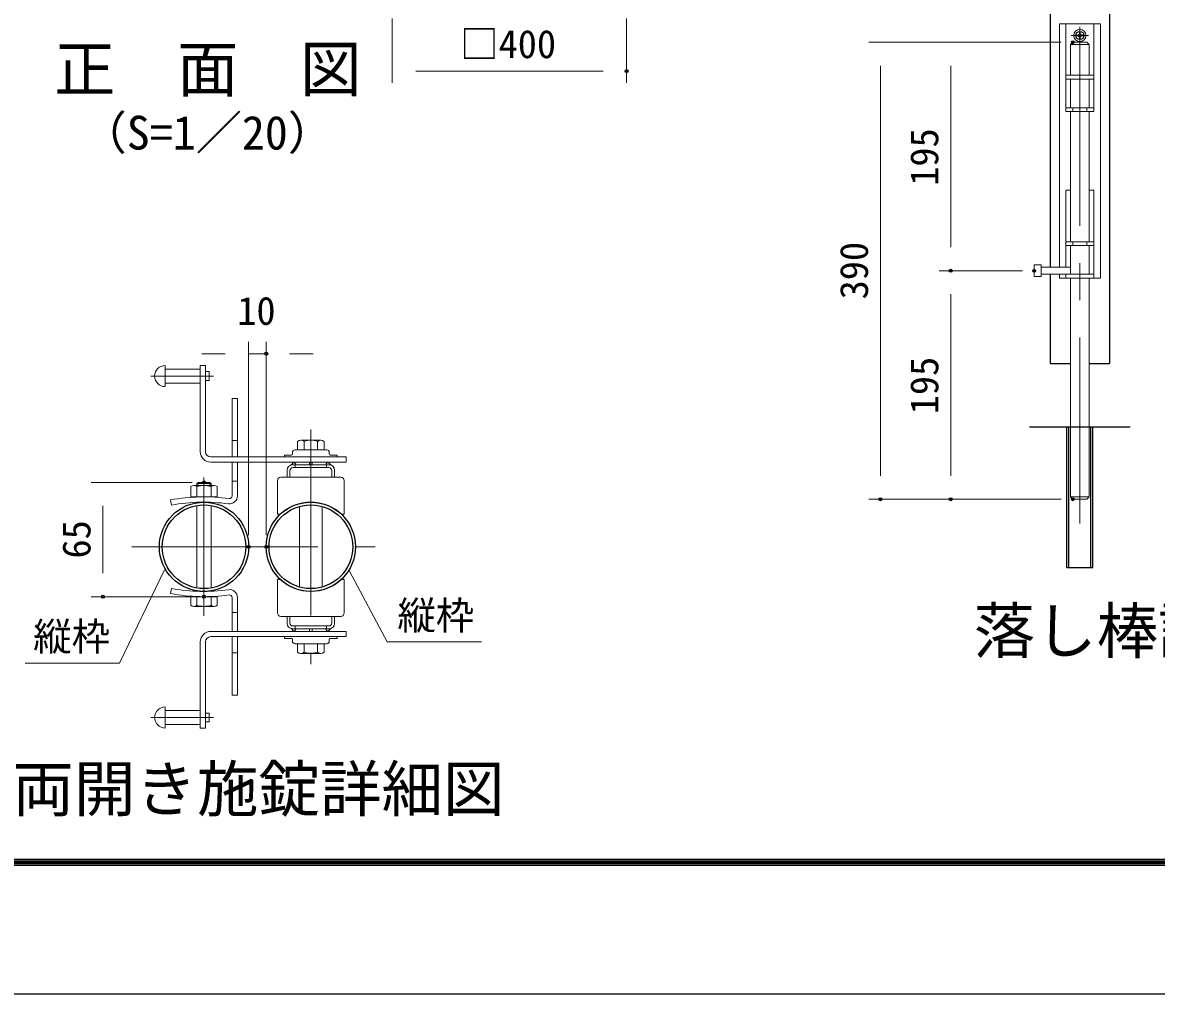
# Model space of a CAD drawing. Units: millimetres, scale not verified, with parts at other scales. Extents: x -4200 to 4200, y -2970 to 2970.
# Drawn here: x -2535 to -600, y -2970 to -1311 of the extents above; entities that cross this region are included whole.
import ezdxf
from ezdxf.enums import TextEntityAlignment as Align

# ---------------------------------------------------------------- set-up
doc = ezdxf.new("R2010")
doc.units = ezdxf.units.MM
doc.header["$LTSCALE"] = 10
doc.header["$PDMODE"] = 32
doc.header["$PDSIZE"] = 5
doc.linetypes.add('USER1', pattern=[50.8, 31.75, -6.35, 6.35, -6.35])
for name, color, linetype, lineweight in [('0-0_D-STR1', 1, 'Continuous', 25), ('0-1_D-STR-DIM', 7, 'Continuous', 13), ('0-3_Defpoints', 8, 'Continuous', 25), ('0-4_D-BMK', 2, 'USER1', 13), ('0-5_D-STR-TXT', 7, 'Continuous', 13), ('0-6_D-STR3', 3, 'Continuous', 13), ('0-7_D-BGD', 7, 'Continuous', 25), ('0-B_D-TTL-TXT', 7, 'Continuous', 25), ('0-D_D-TTL', 7, 'Continuous', 25)]:
    doc.layers.add(name, color=color, linetype=linetype, lineweight=lineweight)
doc.styles.add('ＭＳ ゴシック', font='')
doc.styles.get('ＭＳ ゴシック').set_extended_font_data('MS Gothic')

msp = doc.modelspace()

# ---------------------------------------------------------------- linework, layer by layer
at = {"layer": '0-0_D-STR1'}
for p, q in [((-781.18, -1262.28), (-781.18, -1728.87)), ((-679.58, -1262.28), (-679.58, -1893.27)), ((-714.38, -1893.27), (-679.58, -1893.27))]:
    msp.add_line(p, q, dxfattribs=at)
msp.add_lwpolyline([(-781.18, -1740.87), (-781.18, -1893.27), (-746.38, -1893.27)], dxfattribs=at)
for centre, radius in [((-2225.42, -2206), 76.2), ((-2225.42, -2206), 71.4), ((-2043.02, -2206), 76.2), ((-2043.02, -2206), 71.4)]:
    msp.add_circle(centre, radius, dxfattribs=at)
at = {"layer": '0-1_D-STR-DIM'}
for p, q in [((-1904.03, -1304.17), (-1904.03, -1414.17)), ((-1504.03, -1304.17), (-1504.03, -1414.17)), ((-762.38, -1344.87), (-1090.8, -1344.87)), ((-762.38, -1344.87), (-970.8, -1344.87)), ((-1070.8, -1384.87), (-1070.8, -2084.87)), ((-950.8, -1384.87), (-950.8, -1694.87)), ((-1864.03, -1394.17), (-1544.03, -1394.17)), ((-828.38, -1734.87), (-970.8, -1734.87)), ((-828.38, -1734.87), (-970.8, -1734.87)), ((-950.8, -1774.87), (-950.8, -2084.87)), ((-2149.22, -2186), (-2149.22, -1856.44)), ((-2119.22, -2186), (-2119.22, -1856.44)), ((-2189.22, -1876.44), (-2229.22, -1876.44)), ((-2149.22, -1876.44), (-2119.22, -1876.44)), ((-2079.22, -1876.44), (-2039.22, -1876.44)), ((-2245.42, -2096.2), (-2417.98, -2096.2)), ((-762.38, -2124.87), (-1090.8, -2124.87)), ((-762.38, -2124.87), (-970.8, -2124.87)), ((-2397.98, -2136.2), (-2397.98, -2251.2)), ((-2245.42, -2291.2), (-2417.98, -2291.2))]:
    msp.add_line(p, q, dxfattribs=at)
at = {"layer": '0-3_Defpoints'}
msp.add_circle((-730.38, -1333.27), 7, dxfattribs=at)
for p in [(-742.38, -1344.87), (-1504.03, -1394.17), (-950.8, -1734.87), (-808.38, -1734.87), (-2119.22, -1876.44), (-2225.42, -2096.2), (-1070.8, -2124.87), (-950.8, -2124.87), (-742.38, -2124.87), (-2149.22, -2206), (-2119.22, -2206), (-2397.98, -2291.2), (-2225.42, -2291.2)]:
    msp.add_point(p, dxfattribs=at)
at = {"layer": '0-4_D-BMK'}
for p, q in [((-730.38, -2166.29), (-730.38, -1298.49)), ((-745.26, -1333.27), (-715.5, -1333.27)), ((-742.38, -1333.27), (-718.38, -1333.27)), ((-730.38, -1318.39), (-730.38, -1348.15)), ((-2209.06, -1914.61), (-2315.93, -1914.61)), ((-2043.02, -2005.67), (-2043.02, -2406.32)), ((-2225.42, -2324.02), (-2225.42, -2087.98)), ((-2348.74, -2206), (-1933.49, -2206)), ((-2209.06, -2497.38), (-2315.93, -2497.38))]:
    msp.add_line(p, q, dxfattribs=at)
at = {"layer": '0-5_D-STR-TXT'}
for points in [[(-2530.78, -2404.61), (-2369.5, -2404.61), (-2292.65, -2245.26)], [(-1751.45, -2368.39), (-1912.73, -2368.39), (-1977.05, -2247.48)]]:
    msp.add_lwpolyline(points, dxfattribs=at)
at = {"layer": '0-6_D-STR3'}
for p, q in [((-765.38, -1313.27), (-765.38, -1728.87)), ((-765.38, -1313.27), (-695.38, -1313.27)), ((-754.38, -1313.27), (-754.38, -1463.27)), ((-754.38, -1313.27), (-706.38, -1313.27)), ((-706.38, -1313.27), (-706.38, -1463.27)), ((-695.38, -1313.27), (-695.38, -1747.27)), ((-734.04, -1332.48), (-737.08, -1332.54)), ((-737.08, -1332.54), (-737.08, -1334)), ((-737.08, -1332.54), (-737.08, -1334)), ((-734.04, -1334.05), (-737.08, -1334)), ((-732.18, -1331.54), (-734.04, -1332.48)), ((-732.18, -1335), (-734.04, -1334.05)), ((-732.14, -1331.5), (-731.16, -1329.66)), ((-732.14, -1335.03), (-731.16, -1336.88)), ((-731.11, -1326.57), (-731.16, -1329.66)), ((-731.16, -1326.57), (-729.65, -1326.57)), ((-729.65, -1326.57), (-729.59, -1329.66)), ((-728.61, -1331.5), (-729.59, -1329.66)), ((-728.61, -1335.03), (-729.59, -1336.88)), ((-728.58, -1331.54), (-726.72, -1332.48)), ((-728.58, -1335), (-726.72, -1334.05)), ((-726.72, -1334.05), (-723.68, -1334)), ((-746.38, -1348.87), (-746.38, -1401.27)), ((-742.38, -1344.87), (-718.38, -1344.87)), ((-731.11, -1339.97), (-731.16, -1336.88)), ((-731.11, -1339.97), (-729.65, -1339.97)), ((-729.65, -1339.97), (-729.59, -1336.88)), ((-718.38, -1344.87), (-714.38, -1348.87)), ((-714.38, -1348.87), (-714.38, -1401.27)), ((-754.38, -1374.67), (-754.38, -1379.27)), ((-706.38, -1374.67), (-706.38, -1379.27)), ((-754.38, -1401.27), (-706.38, -1401.27)), ((-754.38, -1407.67), (-706.38, -1407.67)), ((-746.38, -1407.67), (-746.38, -1456.87)), ((-714.38, -1407.67), (-714.38, -1456.87)), ((-754.38, -1456.87), (-706.38, -1456.87)), ((-746.38, -1463.27), (-746.38, -1685.27)), ((-742.38, -1463.27), (-742.38, -1456.87)), ((-718.38, -1463.27), (-718.38, -1456.87)), ((-714.38, -1463.27), (-714.38, -1685.27)), ((-754.38, -1597.27), (-746.38, -1597.27)), ((-754.38, -1597.27), (-754.38, -1728.87)), ((-714.38, -1597.27), (-706.38, -1597.27)), ((-706.38, -1597.27), (-706.38, -1747.27)), ((-754.38, -1658.67), (-754.38, -1663.27)), ((-706.38, -1658.67), (-706.38, -1663.27)), ((-754.38, -1685.27), (-706.38, -1685.27)), ((-754.38, -1691.67), (-706.38, -1691.67)), ((-746.38, -1691.67), (-746.38, -1734.87)), ((-742.38, -1685.27), (-742.38, -1691.67)), ((-718.38, -1685.27), (-718.38, -1691.67)), ((-714.38, -1691.67), (-714.38, -1734.87)), ((-796.38, -1724.87), (-808.38, -1724.87)), ((-808.38, -1744.87), (-808.38, -1724.87)), ((-796.38, -1744.87), (-796.38, -1724.87)), ((-746.38, -1728.87), (-796.38, -1728.87)), ((-714.38, -1740.87), (-796.38, -1740.87)), ((-765.38, -1740.87), (-765.38, -1747.27)), ((-754.38, -1740.87), (-706.38, -1740.87)), ((-754.38, -1740.87), (-754.38, -1747.27)), ((-746.38, -1740.87), (-746.38, -1728.87)), ((-746.38, -1734.87), (-746.38, -1740.87)), ((-714.38, -1734.87), (-714.38, -1740.87)), ((-796.38, -1744.87), (-808.38, -1744.87)), ((-765.38, -1747.27), (-695.38, -1747.27)), ((-746.38, -1747.27), (-746.38, -2120.87)), ((-714.38, -1747.27), (-714.38, -2120.87)), ((-2291.72, -1896.61), (-2291.72, -1932.61)), ((-2231.72, -1902.61), (-2291.72, -1902.61)), ((-2231.72, -1896.61), (-2222.72, -1896.61)), ((-2231.72, -1896.61), (-2231.72, -2043.61)), ((-2222.72, -1896.61), (-2222.72, -2043.61)), ((-2216.72, -1907.11), (-2222.72, -1907.11)), ((-2216.72, -1907.11), (-2216.72, -1922.11)), ((-2231.72, -1926.61), (-2291.72, -1926.61)), ((-2216.72, -1922.11), (-2222.72, -1922.11)), ((-2177.42, -2052.61), (-2177.42, -1952.83)), ((-2177.42, -1952.83), (-2168.42, -1952.83)), ((-2168.42, -2052.61), (-2168.42, -1952.83)), ((-2177.42, -2024.83), (-2168.42, -2024.83)), ((-2065.52, -2026.21), (-2065.52, -2040.61)), ((-2060.05, -2024.11), (-2026.02, -2024.11)), ((-2054.27, -2026.21), (-2054.27, -2040.61)), ((-2031.77, -2026.21), (-2031.77, -2040.61)), ((-2020.52, -2026.21), (-2020.52, -2040.61)), ((-2088.02, -2049.61), (-2076.02, -2049.61)), ((-2088.02, -2049.61), (-2088.02, -2052.61)), ((-2074.52, -2045.11), (-2074.52, -2048.11)), ((-2070.02, -2040.61), (-2016.02, -2040.61)), ((-2065.52, -2040.61), (-2020.52, -2040.61)), ((-2011.52, -2045.11), (-2011.52, -2048.11)), ((-2010.02, -2049.61), (-1998.02, -2049.61)), ((-1998.02, -2049.61), (-1998.02, -2052.61)), ((-2213.72, -2052.61), (-1982.72, -2052.61)), ((-2213.72, -2061.61), (-1982.72, -2061.61)), ((-2177.42, -2119.33), (-2177.42, -2061.61)), ((-2168.42, -2119.33), (-2168.42, -2061.61)), ((-2076.85, -2066.42), (-2071.99, -2061.61)), ((-2074.52, -2066.11), (-2011.52, -2066.11)), ((-2071.99, -2061.61), (-2068.82, -2064.81)), ((-2070.14, -2066.11), (-2068.82, -2064.81)), ((-2070.02, -2066.11), (-2070.02, -2070.91)), ((-2045.27, -2061.61), (-2045.27, -2066.11)), ((-2045.27, -2061.61), (-2040.77, -2061.61)), ((-2040.77, -2061.61), (-2040.77, -2066.11)), ((-2014.05, -2061.61), (-2017.21, -2064.81)), ((-2015.9, -2066.11), (-2017.21, -2064.81)), ((-2016.02, -2066.11), (-2016.02, -2070.91)), ((-2009.18, -2066.42), (-2014.05, -2061.61)), ((-1982.72, -2052.61), (-1982.72, -2061.61)), ((-2094.02, -2087.11), (-1992.02, -2087.11)), ((-2083.52, -2075.11), (-2083.52, -2087.11)), ((-2083.52, -2087.11), (-2002.52, -2087.11)), ((-2078.72, -2075.71), (-2078.72, -2087.11)), ((-2012.12, -2070.91), (-2073.92, -2070.91)), ((-2007.32, -2075.71), (-2007.32, -2087.11)), ((-2002.52, -2075.11), (-2002.52, -2087.11)), ((-2247.92, -2120.8), (-2247.92, -2103.4)), ((-2208.12, -2101.3), (-2242.86, -2101.3)), ((-2235.62, -2096.2), (-2237.42, -2098)), ((-2237.42, -2098), (-2213.42, -2098)), ((-2237.42, -2101.3), (-2237.42, -2098)), ((-2237.42, -2120.8), (-2237.42, -2103.4)), ((-2235.62, -2096.2), (-2235.62, -2101.3)), ((-2215.22, -2096.2), (-2235.62, -2096.2)), ((-2215.22, -2096.2), (-2215.22, -2101.3)), ((-2213.42, -2120.8), (-2213.42, -2103.4)), ((-2202.92, -2120.8), (-2202.92, -2103.4)), ((-2177.42, -2093.83), (-2168.42, -2093.83)), ((-2100.02, -2093.11), (-2100.02, -2150.11)), ((-1986.02, -2093.11), (-1986.02, -2150.11)), ((-2280.76, -2134.95), (-2282.42, -2126.1)), ((-2202.92, -2120.8), (-2247.92, -2120.8)), ((-746.38, -2120.87), (-742.38, -2124.87)), ((-746.38, -2120.87), (-714.38, -2120.87)), ((-742.38, -2124.87), (-718.38, -2124.87)), ((-2237.42, -2276.38), (-2237.42, -2135.61)), ((-2213.42, -2276.38), (-2213.42, -2135.61)), ((-2062.52, -2274.68), (-2062.52, -2137.31)), ((-2023.52, -2274.68), (-2023.52, -2137.31)), ((-2095.52, -2150.11), (-2100.02, -2150.11)), ((-1986.02, -2150.11), (-1990.52, -2150.11)), ((-2100.02, -2318.88), (-2100.02, -2261.88)), ((-2095.52, -2261.88), (-2100.02, -2261.88)), ((-1986.02, -2261.88), (-1990.52, -2261.88)), ((-1986.02, -2318.88), (-1986.02, -2261.88)), ((-2280.76, -2277.05), (-2282.42, -2285.9)), ((-2247.92, -2291.2), (-2247.92, -2305.6)), ((-2202.92, -2291.2), (-2247.92, -2291.2)), ((-2237.42, -2291.2), (-2237.42, -2305.6)), ((-2213.42, -2291.2), (-2213.42, -2305.6)), ((-2202.92, -2291.2), (-2202.92, -2305.6)), ((-2177.42, -2292.67), (-2177.42, -2350.38)), ((-2168.42, -2292.67), (-2168.42, -2350.38)), ((-2208.12, -2307.7), (-2242.86, -2307.7)), ((-2177.42, -2318.17), (-2168.42, -2318.17)), ((-2094.02, -2324.88), (-1992.02, -2324.88)), ((-2083.52, -2324.88), (-2002.52, -2324.88)), ((-2083.52, -2336.88), (-2083.52, -2324.88)), ((-2078.72, -2336.28), (-2078.72, -2324.88)), ((-2012.12, -2341.08), (-2073.92, -2341.08)), ((-2070.02, -2345.88), (-2070.02, -2341.08)), ((-2016.02, -2345.88), (-2016.02, -2341.08)), ((-2007.32, -2336.28), (-2007.32, -2324.88)), ((-2002.52, -2336.88), (-2002.52, -2324.88)), ((-2213.72, -2350.38), (-1982.72, -2350.38)), ((-2213.72, -2359.38), (-1982.72, -2359.38)), ((-2177.42, -2359.38), (-2177.42, -2459.17)), ((-2168.42, -2359.38), (-2168.42, -2459.17)), ((-2088.02, -2362.38), (-2088.02, -2359.38)), ((-2076.85, -2345.58), (-2071.99, -2350.38)), ((-2074.52, -2345.88), (-2011.52, -2345.88)), ((-2071.99, -2350.38), (-2068.82, -2347.18)), ((-2070.14, -2345.88), (-2068.82, -2347.18)), ((-2045.27, -2350.38), (-2045.27, -2345.88)), ((-2045.27, -2350.38), (-2040.77, -2350.38)), ((-2040.77, -2350.38), (-2040.77, -2345.88)), ((-2015.9, -2345.88), (-2017.21, -2347.18)), ((-2014.05, -2350.38), (-2017.21, -2347.18)), ((-2009.18, -2345.58), (-2014.05, -2350.38)), ((-1998.02, -2362.38), (-1998.02, -2359.38)), ((-1982.72, -2359.38), (-1982.72, -2350.38)), ((-2231.72, -2515.38), (-2231.72, -2368.38)), ((-2222.72, -2515.38), (-2222.72, -2368.38)), ((-2088.02, -2362.38), (-2076.02, -2362.38)), ((-2074.52, -2366.88), (-2074.52, -2363.88)), ((-2070.02, -2371.38), (-2016.02, -2371.38)), ((-2065.52, -2371.38), (-2020.52, -2371.38)), ((-2065.52, -2385.78), (-2065.52, -2371.38)), ((-2054.27, -2385.78), (-2054.27, -2371.38)), ((-2031.77, -2385.78), (-2031.77, -2371.38)), ((-2020.52, -2385.78), (-2020.52, -2371.38)), ((-2011.52, -2366.88), (-2011.52, -2363.88)), ((-2010.02, -2362.38), (-1998.02, -2362.38)), ((-2177.42, -2387.17), (-2168.42, -2387.17)), ((-2060.05, -2387.88), (-2026.02, -2387.88)), ((-2177.42, -2459.17), (-2168.42, -2459.17)), ((-2291.72, -2515.38), (-2291.72, -2479.38)), ((-2231.72, -2485.38), (-2291.72, -2485.38)), ((-2216.72, -2489.88), (-2222.72, -2489.88)), ((-2216.72, -2504.88), (-2216.72, -2489.88)), ((-2231.72, -2509.38), (-2291.72, -2509.38)), ((-2231.72, -2515.38), (-2222.72, -2515.38)), ((-2216.72, -2504.88), (-2222.72, -2504.88))]:
    msp.add_line(p, q, dxfattribs=at)
for points in [[(-726.72, -1332.48), (-723.68, -1332.54), (-723.68, -1334)], [(-742.38, -1344.87), (-746.38, -1348.87), (-714.38, -1348.87)], [(-706.38, -1463.27), (-754.38, -1463.27), (-706.38, -1463.27)], [(-754.38, -1747.27), (-706.38, -1747.27), (-754.38, -1747.27)], [(-2213.42, -2101.3), (-2213.42, -2098), (-2215.22, -2096.2)], [(-742.38, -2124.87), (-718.38, -2124.87), (-714.38, -2120.87)]]:
    msp.add_lwpolyline(points, dxfattribs=at)
msp.add_circle((-730.38, -1333.27), 10.5, dxfattribs=at)
msp.add_circle((-730.38, -1333.27), 10.5, dxfattribs=at)
for centre, radius, start, end in [((-2291.72, -1914.61), 18, 90, 270), ((-2059.89, -2032.69), 8.58, 49.03058, 130.96942), ((-2043.02, -2055.3), 31.18, 68.85295, 111.14705), ((-2026.14, -2032.69), 8.58, 49.04069, 130.95931), ((-2213.72, -2043.61), 18, 180, 270), ((-2213.72, -2043.61), 9, 180, 270), ((-2076.02, -2048.11), 1.5, 270, 0), ((-2070.02, -2045.11), 4.5, 90, 180), ((-2016.02, -2045.11), 4.5, 0, 90), ((-2010.02, -2048.11), 1.5, 180, 270), ((-2074.52, -2075.11), 9, 90, 180), ((-2011.52, -2075.11), 9, 0, 90), ((-2094.02, -2093.11), 6, 90, 180), ((-2073.92, -2075.71), 4.8, 90, 180), ((-2012.12, -2075.71), 4.8, 0, 90), ((-1992.02, -2093.11), 6, 0, 90), ((-2242.67, -2108.9), 7.61, 46.35169, 133.64831), ((-2225.42, -2136.63), 35.34, 70.14751, 109.85249), ((-2208.17, -2108.91), 7.61, 46.39452, 133.60548), ((-2225.42, -2429.8), 309, 82.02413, 100.63), ((-2181.92, -2119.33), 13.5, 262.02413, 0), ((-2181.92, -2119.33), 4.5, 262.02413, 0), ((-2225.42, -2429.8), 300, 82.02413, 100.63), ((-2043.02, -2207.8), 78, 47.69501, 132.30499), ((-2043.02, -2204.2), 78, 227.69501, 312.30499), ((-2225.42, -1982.2), 300, 259.37, 259.41144), ((-2225.42, -1982.2), 300, 259.37, 259.41144), ((-2225.42, -1982.2), 300, 259.37, 277.97587), ((-2181.92, -2292.67), 13.5, 0, 97.97587), ((-2225.42, -1982.2), 309, 259.37, 277.97587), ((-2181.92, -2292.67), 4.5, 0, 97.97587), ((-2242.67, -2300.09), 7.61, 226.35169, 313.64831), ((-2225.42, -2272.36), 35.34, 250.14751, 289.85249), ((-2208.17, -2300.09), 7.61, 226.39452, 313.60548), ((-2094.02, -2318.88), 6, 180, 270), ((-1992.02, -2318.88), 6, 270, 0), ((-2074.52, -2336.88), 9, 180, 270), ((-2073.92, -2336.28), 4.8, 180, 270), ((-2012.12, -2336.28), 4.8, 270, 0), ((-2011.52, -2336.88), 9, 270, 0), ((-2213.72, -2368.38), 18, 90, 180), ((-2213.72, -2368.38), 9, 90, 180), ((-2076.02, -2363.88), 1.5, 0, 90), ((-2070.02, -2366.88), 4.5, 180, 270), ((-2016.02, -2366.88), 4.5, 270, 0), ((-2010.02, -2363.88), 1.5, 90, 180), ((-2059.89, -2379.31), 8.58, 229.03058, 310.96942), ((-2043.02, -2356.7), 31.18, 248.85295, 291.14705), ((-2026.14, -2379.3), 8.58, 229.04069, 310.95931), ((-2291.72, -2497.38), 18, 90, 270)]:
    msp.add_arc(centre, radius, start, end, dxfattribs=at)
at = {"layer": '0-7_D-BGD'}
for p, q in [((-816.38, -2001.27), (-644.38, -2001.27)), ((-752.58, -2241.27), (-752.58, -2001.27)), ((-749.38, -2241.27), (-749.38, -2001.27)), ((-711.38, -2241.27), (-711.38, -2001.27)), ((-708.18, -2241.27), (-708.18, -2001.27)), ((-752.58, -2241.27), (-708.18, -2241.27)), ((-752.58, -2241.27), (-708.18, -2241.27))]:
    msp.add_line(p, q, dxfattribs=at)
at = {"layer": '0-D_D-TTL', "color": 2}
msp.add_lwpolyline([(-4199.92, 2970.12), (4200.08, 2970.12), (4200.08, -2969.88), (-4199.92, -2969.88)], close=True, dxfattribs=at)
at = {"layer": '0-D_D-TTL'}
for points in [[(-3929.92, 2750.12), (3930.08, 2750.12), (3930.08, -2749.88), (-3929.92, -2749.88)], [(-3927.42, 2747.62), (3927.58, 2747.62), (3927.58, -2747.38), (-3927.42, -2747.38)], [(-3924.92, 2745.12), (3925.08, 2745.12), (3925.08, -2744.88), (-3924.92, -2744.88)], [(-3922.42, 2742.62), (3922.58, 2742.62), (3922.58, -2742.38), (-3922.42, -2742.38)], [(-3919.92, 2740.12), (3920.08, 2740.12), (3920.08, -2739.88), (-3919.92, -2739.88)]]:
    msp.add_lwpolyline(points, close=True, dxfattribs=at)

# ---------------------------------------------------------------- texts
at = {"layer": '0-1_D-STR-DIM', "style": 'ＭＳ ゴシック'}
for s, p in [('□400', (-1788.18, -1386.42)), ('10', (-2168.62, -1841.69))]:
    msp.add_text(s, height=48.09, dxfattribs=at).set_placement(p, align=Align.BOTTOM_LEFT)
for s, p in [('195', (-957.55, -1589.87)), ('390', (-1077.55, -1783.74)), ('195', (-957.55, -1979.87)), ('65', (-2404.73, -2226.05))]:
    msp.add_text(s, height=48.09, rotation=90, dxfattribs=at).set_placement(p, align=Align.BOTTOM_LEFT)
at = {"layer": '0-5_D-STR-TXT', "style": 'ＭＳ ゴシック'}
for p in [(-1895.29, -2361.64), (-2516.9, -2397.86)]:
    msp.add_text('縦枠', height=48.09, dxfattribs=at).set_placement(p, align=Align.BOTTOM_LEFT)
at = {"layer": '0-B_D-TTL-TXT', "style": 'ＭＳ ゴシック'}
for s, height, p in [('正\u3000面\u3000図', 76.98, (-2481.43, -1452.18)), ('（S=1／20）', 57.7, (-2435.95, -1545.37)), ('落し棒詳細図', 76.98, (-911.73, -2410.8)), ('両開き施錠詳細図', 76.98, (-2552.46, -2680.8))]:
    msp.add_text(s, height=height, dxfattribs=at).set_placement(p, align=Align.BOTTOM_LEFT)

doc.saveas('drawing.dxf')
